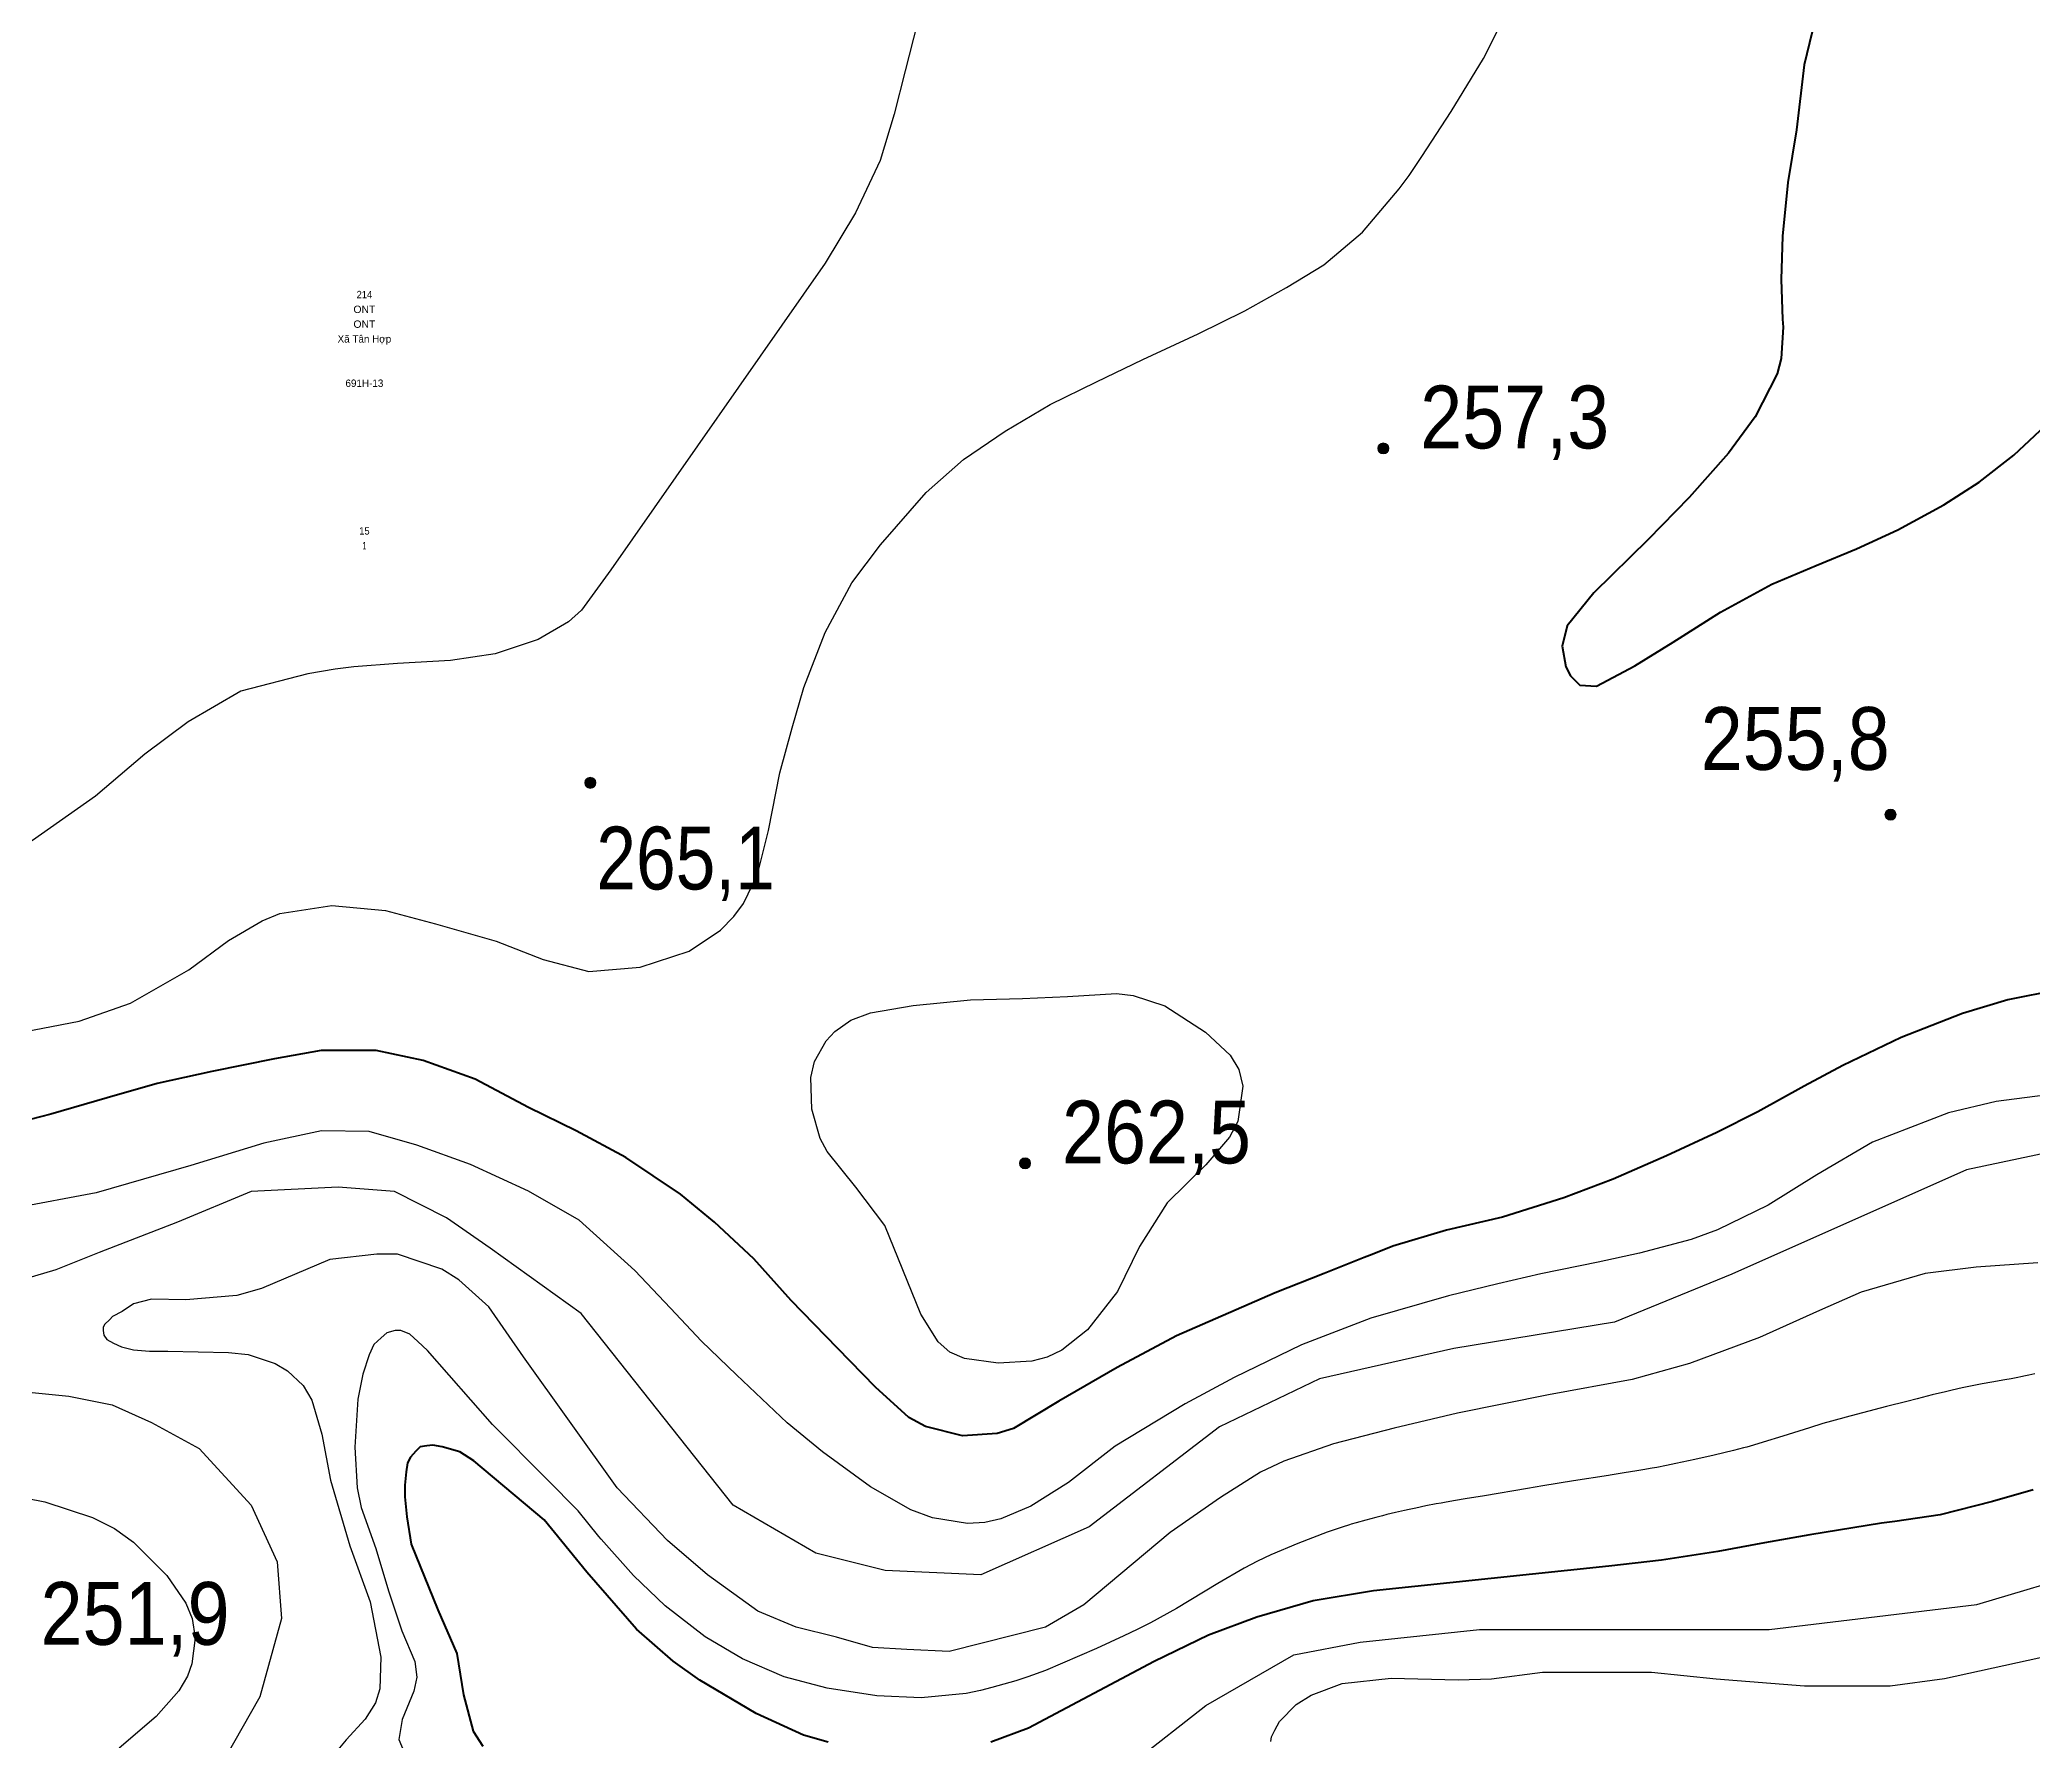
# Model space of a CAD drawing. Header units: metres. Extents: x 549268 to 556659, y 1838059 to 1844558.
# Drawn here: x 554329 to 554868, y 1839774 to 1840235 of the extents above; entities that cross this region are included whole.
import ezdxf
from ezdxf.enums import TextEntityAlignment as Align

# ---------------------------------------------------------------- set-up
doc = ezdxf.new("R2010")
doc.units = ezdxf.units.M
doc.header["$LTSCALE"] = 0.8
for name, color, linetype, lineweight in [('1', 7, 'Continuous', 25), ('2', 7, 'Continuous', 53), ('5', 7, 'Continuous', 13)]:
    doc.layers.add(name, color=color, linetype=linetype, lineweight=lineweight)
doc.layers.add('15', color=7, linetype='Continuous')

msp = doc.modelspace()

# ---------------------------------------------------------------- hatches: boundary and pattern name
at = {"layer": '5'}
for points in [[(554694.2, 1840123.92, 1), (554691.2, 1840123.92, 1)], [(554479.39, 1840033.37, 1), (554476.39, 1840033.37, 1)], [(554831.59, 1840024.76, 1), (554828.59, 1840024.76, 1)], [(554597.16, 1839930.31, 1), (554594.16, 1839930.31, 1)]]:
    msp.add_hatch(color=256, dxfattribs=at).paths.add_polyline_path(points)

# ---------------------------------------------------------------- linework, layer by layer
at = {"layer": '1'}
for points in [[(554566.49, 1840239.23), (554563.14, 1840226.18), (554560.2, 1840214.44), (554556.37, 1840201.9), (554549.69, 1840187.71), (554541.54, 1840174.06), (554483.41, 1840091.03), (554475.53, 1840080.09), (554471.97, 1840076.98), (554463.72, 1840072.16), (554452.1, 1840068.28), (554439.97, 1840066.45), (554425.68, 1840065.72), (554413.87, 1840064.77), (554408.8, 1840064.14), (554401.41, 1840062.84), (554383.24, 1840058.23), (554368.94, 1840049.89), (554357.22, 1840041.13), (554343.89, 1840029.73), (554326.8, 1840017.74), (554315.51, 1840011.71), (554298.58, 1840006.82), (554283.15, 1840004.94)], [(554317.31, 1839964.6), (554339.4, 1839968.82), (554353.3, 1839973.67), (554369.1, 1839982.71), (554379.92, 1839990.71), (554388.96, 1839996.02), (554393.81, 1839997.95), (554407.88, 1840000.16), (554422.45, 1839998.77), (554435.94, 1839995.2), (554452.37, 1839990.46), (554465.08, 1839985.49), (554477.51, 1839982.28), (554491.41, 1839983.44), (554504.69, 1839987.8), (554513.19, 1839993.49), (554516.76, 1839997.17), (554519.34, 1840000.7), (554523.18, 1840008.55), (554526.17, 1840020.48), (554529.22, 1840036.07), (554532.56, 1840048.23), (554535.76, 1840059.15), (554541.5, 1840074.1), (554548.73, 1840087.53), (554556.48, 1840097.84), (554568.86, 1840112.02), (554579.02, 1840120.9), (554590.24, 1840128.6), (554602.45, 1840135.84), (554614.97, 1840141.99), (554627.59, 1840148.05), (554642.55, 1840154.94), (554655.15, 1840161.2), (554666.43, 1840167.49), (554676.6, 1840173.66), (554687.05, 1840182.49), (554696.98, 1840194.25), (554699.68, 1840197.82), (554703.13, 1840202.97), (554711.05, 1840215.17), (554719.86, 1840229.52), (554725.15, 1840240.11)], [(554885.24, 1839950.52), (554858.67, 1839947.04)], [(554858.67, 1839947.04), (554845.79, 1839944.02), (554825.17, 1839936.1), (554810.12, 1839927.2), (554796.93, 1839919.04), (554783.26, 1839912.3), (554776.12, 1839909.68), (554762.08, 1839906), (554750.9, 1839903.53), (554735.39, 1839900.39), (554723.7, 1839897.68), (554710.32, 1839894.43), (554689.32, 1839888.4), (554670.56, 1839881.21), (554652.34, 1839872.31), (554639.03, 1839865.19), (554620.04, 1839853.74), (554607.39, 1839843.88), (554597.18, 1839837.46), (554589.06, 1839834.04), (554584.8, 1839833.08), (554580.04, 1839832.79), (554570.56, 1839834.32), (554564.69, 1839836.51), (554553.77, 1839842.68), (554540.74, 1839852.16), (554531.22, 1839860.09), (554517.45, 1839873.01), (554507.97, 1839882.17), (554499.58, 1839891.11), (554489.99, 1839901.32), (554474.9, 1839914.97), (554461.17, 1839922.79), (554445.39, 1839930.02), (554430.88, 1839935.28), (554417.96, 1839938.96), (554405.08, 1839939.11), (554389.41, 1839935.79), (554369.65, 1839929.71), (554344.04, 1839922.29), (554321.95, 1839918.14)], [(554878.86, 1839934.48), (554850.63, 1839928.58), (554787.12, 1839900.27), (554755.36, 1839887.3), (554711.84, 1839880.22), (554675.38, 1839871.96), (554648.33, 1839858.99), (554613.04, 1839831.86), (554583.63, 1839818.88), (554557.76, 1839820.06), (554538.94, 1839824.78), (554516.59, 1839837.76), (554475.42, 1839889.66), (554450.73, 1839907.34), (554438.97, 1839915.6), (554424.85, 1839922.68), (554409.56, 1839923.86), (554386.04, 1839922.68), (554366.04, 1839914.42), (554344.87, 1839906.16), (554333.11, 1839901.45), (554324.88, 1839899.09)], [(554870.04, 1839903.37), (554853.25, 1839902.21), (554839.52, 1839900.51), (554822.11, 1839895.4), (554810.86, 1839890.45), (554794.57, 1839883.18), (554775.62, 1839876.14), (554760.07, 1839871.77), (554737.44, 1839867.67), (554712.8, 1839862.64), (554695.62, 1839858.62), (554679.18, 1839854.32), (554665.79, 1839849.7), (554659.42, 1839846.66), (554648.55, 1839839.82), (554634.97, 1839830.38), (554611.58, 1839810.72), (554601.22, 1839804.7), (554575.07, 1839798.15), (554563.62, 1839798.69), (554554.36, 1839799.24), (554544.55, 1839801.97), (554533.65, 1839804.7), (554523.29, 1839809.08), (554509.67, 1839818.91), (554498.77, 1839828.2), (554485.14, 1839842.41), (554459.82, 1839877.88), (554450.42, 1839891.5), (554442.29, 1839898.78), (554437.68, 1839901.62), (554425.69, 1839905.75), (554420.07, 1839905.75), (554407.33, 1839904.25), (554388.82, 1839896.44), (554382.12, 1839894.5), (554368.35, 1839893.37), (554358.99, 1839893.53), (554354.11, 1839892.25), (554351.1, 1839890.24), (554348.5, 1839888.84), (554347.7, 1839888.04), (554346.31, 1839886.64), (554345.91, 1839885.84), (554345.91, 1839885.03), (554346.11, 1839883.83), (554346.9, 1839882.63), (554348.7, 1839881.63), (554350.9, 1839880.63), (554354.1, 1839879.83), (554358.49, 1839879.43), (554363.48, 1839879.43), (554379.9, 1839879.06), (554385.24, 1839878.53), (554392.52, 1839876.09), (554395.9, 1839874.11), (554400.11, 1839870.2), (554402.49, 1839866.16), (554405.13, 1839856.94), (554407.5, 1839844.52), (554412.73, 1839826.73), (554418.25, 1839811.53), (554421.17, 1839796.61), (554420.83, 1839788.05), (554419.69, 1839784.2), (554416.86, 1839779.78), (554411.73, 1839774.19), (554409.05, 1839770.92)], [(554765.54, 1839847.75), (554763.02, 1839847.32), (554761.33, 1839847.05), (554757.96, 1839846.52), (554754.17, 1839845.91), (554753.69, 1839845.83), (554744.23, 1839844.3), (554735.95, 1839842.95), (554731.8, 1839842.26), (554720.13, 1839840.31), (554714.91, 1839839.45), (554712.29, 1839839.02), (554709.68, 1839838.57), (554708.38, 1839838.33), (554707, 1839838.08), (554704.25, 1839837.54), (554701.5, 1839836.97), (554699.67, 1839836.58), (554698.45, 1839836.31), (554696.02, 1839835.75), (554693.63, 1839835.18), (554692.44, 1839834.89), (554690.65, 1839834.43), (554687.98, 1839833.73), (554685.33, 1839832.98), (554684, 1839832.59), (554683.53, 1839832.45), (554681.53, 1839831.8), (554677.51, 1839830.4), (554669.54, 1839827.36), (554662.22, 1839824.3), (554658.64, 1839822.6), (554654.98, 1839820.68), (554647.84, 1839816.5), (554636.68, 1839809.78), (554629.63, 1839805.89), (554626.04, 1839804.07), (554622.38, 1839802.33), (554614.97, 1839798.98), (554605.8, 1839794.92), (554601.16, 1839793.02), (554596.4, 1839791.28), (554593.19, 1839790.22), (554586.69, 1839788.35), (554583.6, 1839787.58), (554579.67, 1839786.79), (554567.54, 1839785.61), (554555.46, 1839786.1), (554542.04, 1839788.19), (554530.37, 1839791.3), (554519.14, 1839796.13), (554508.98, 1839802.13), (554498.16, 1839810.45), (554489.56, 1839818.73), (554480.82, 1839828.52), (554480.18, 1839829.29), (554474.63, 1839836.18), (554466.15, 1839844.82), (554451.41, 1839859.58), (554433.79, 1839879.63), (554431.19, 1839882.03), (554429, 1839884.03), (554426.6, 1839885.03), (554425, 1839885.03), (554422.8, 1839884.43), (554421.21, 1839883.03), (554419.21, 1839881.23), (554418.01, 1839878.43), (554416.29, 1839873.26), (554414.92, 1839866.46), (554414.06, 1839853.42), (554414.76, 1839842.48), (554415.86, 1839837.1), (554419.79, 1839826), (554423.19, 1839814.55), (554426.8, 1839803.7), (554430.33, 1839795.41), (554430.89, 1839791.19), (554430.08, 1839787.37), (554426.94, 1839779.74), (554426.06, 1839774.28), (554427.73, 1839770.23)], [(554869.21, 1839873.32), (554867.53, 1839872.93), (554866.68, 1839872.75), (554865.41, 1839872.48), (554864.54, 1839872.31), (554862.79, 1839871.98), (554861.03, 1839871.66), (554857.52, 1839871.05), (554854.88, 1839870.59), (554853.57, 1839870.34), (554852.21, 1839870.08), (554851.31, 1839869.89), (554849.5, 1839869.51), (554846.8, 1839868.9), (554845, 1839868.48), (554841.41, 1839867.6), (554837.28, 1839866.57), (554834.53, 1839865.86), (554829.03, 1839864.44), (554817.75, 1839861.51), (554817.48, 1839861.44), (554811.75, 1839859.85), (554808.14, 1839858.7), (554800.92, 1839856.45), (554795.6, 1839854.8), (554792.93, 1839854.01), (554791.15, 1839853.5), (554790.25, 1839853.25), (554788.91, 1839852.89), (554787.6, 1839852.55), (554784.98, 1839851.91), (554782.35, 1839851.31), (554777.07, 1839850.15), (554771.95, 1839849.04), (554769.39, 1839848.5), (554766.82, 1839847.99), (554765.54, 1839847.75)], [(554324.88, 1839868.42), (554336.64, 1839867.24), (554348.4, 1839864.88), (554358.99, 1839860.16), (554371.92, 1839853.09), (554386.04, 1839837.75), (554393.1, 1839822.42), (554394.27, 1839807.08), (554388.39, 1839785.85), (554378.98, 1839769.34)], [(554310.23, 1839842.51), (554330.15, 1839838.62), (554343.02, 1839834.42), (554348.99, 1839831.39), (554354.16, 1839827.76), (554363.2, 1839818.71), (554368.36, 1839811.23), (554370.03, 1839807.07), (554370.84, 1839801.83), (554369.99, 1839794.74), (554368.77, 1839791.41), (554366.43, 1839787.43), (554360.29, 1839780.51), (554350.28, 1839771.96)], [(554625.02, 1839768.14), (554644.63, 1839783.53), (554668.49, 1839797.21), (554686.4, 1839800.62), (554718.79, 1839804.04), (554797.21, 1839804.04), (554853.46, 1839810.88), (554885, 1839820.28)], [(554662.22, 1839773.79), (554662.39, 1839775.05), (554663.29, 1839776.84), (554664.54, 1839779.18), (554669.13, 1839783.81), (554673.13, 1839786.3), (554681.52, 1839789.46), (554694.79, 1839790.93), (554712.98, 1839790.43), (554721.96, 1839790.68), (554735.78, 1839792.57), (554747.09, 1839792.57), (554765.3, 1839792.57), (554782.89, 1839790.68), (554806.76, 1839788.79), (554830, 1839788.79), (554844.75, 1839790.83), (554873.98, 1839797.2)]]:
    msp.add_lwpolyline(points, dxfattribs=at)
msp.add_lwpolyline([(554565.38, 1839973.11), (554580.87, 1839974.59), (554594.96, 1839974.97), (554607.19, 1839975.48), (554620.45, 1839976.29), (554624.97, 1839975.73), (554633.5, 1839972.97), (554644.52, 1839965.85), (554651.22, 1839959.59), (554653.53, 1839955.71), (554654.63, 1839951.22), (554653.28, 1839941.69), (554651.05, 1839937.39), (554644.66, 1839929.9), (554634.19, 1839919.62), (554626.69, 1839907.81), (554620.67, 1839895.58), (554612.58, 1839885.25), (554605.61, 1839879.75), (554601.67, 1839877.84), (554597.46, 1839876.71), (554588.4, 1839876.22), (554579.24, 1839877.46), (554575.28, 1839879.21), (554572.08, 1839882), (554567.43, 1839889.46), (554562.51, 1839901.46), (554557.63, 1839913.51), (554549.79, 1839923.88), (554542.04, 1839933.5), (554540.19, 1839937.09), (554537.87, 1839945), (554537.58, 1839953.55), (554538.66, 1839957.89), (554541.81, 1839963.5), (554544.12, 1839966), (554548.46, 1839969.07), (554553.75, 1839971.1)], close=True, dxfattribs=at)
at = {"layer": '2'}
for points in [[(554810.28, 1840242.73), (554806.71, 1840227.82), (554804.63, 1840210.19), (554802.25, 1840195.97), (554800.83, 1840181.37), (554800.49, 1840169.71), (554800.84, 1840158.9), (554801.01, 1840156.73), (554800.46, 1840148.27), (554799.43, 1840144.16), (554793.47, 1840132.44), (554786.23, 1840122.63), (554775.58, 1840110.6), (554764.43, 1840099.23), (554749.68, 1840084.78), (554742.53, 1840075.86), (554741.19, 1840070.39), (554742.16, 1840064.81), (554743.38, 1840062.35), (554745.94, 1840059.85), (554750.49, 1840059.54), (554760.87, 1840065.02), (554771.23, 1840071.44), (554784.07, 1840079.55), (554797.95, 1840087.21), (554809.95, 1840092.19), (554820.86, 1840096.78), (554832.06, 1840101.89), (554844.56, 1840108.62), (554854.1, 1840114.81), (554863.51, 1840122.12), (554879.09, 1840136.72)], [(554875.48, 1839977.33), (554861.9, 1839974.64), (554849.63, 1839970.89), (554833.01, 1839964.41), (554817.15, 1839956.82), (554806.7, 1839951.23), (554794.15, 1839944.28), (554783.07, 1839938.69), (554769.39, 1839932.39), (554754.94, 1839926.08), (554741.62, 1839921.02), (554724.94, 1839915.73), (554709.82, 1839912.23), (554695.29, 1839907.89), (554689.69, 1839905.65), (554687.52, 1839904.85), (554676.66, 1839900.48), (554663.43, 1839895.22), (554636.67, 1839883.62), (554620.56, 1839875), (554604.8, 1839865.93), (554592.51, 1839858.52), (554588.07, 1839857.13), (554578.71, 1839856.51), (554568.69, 1839859.06), (554564.2, 1839861.53), (554555.13, 1839869.69), (554544.81, 1839880.25), (554532.32, 1839893.18), (554522.2, 1839904.47), (554511.53, 1839914.42), (554502.31, 1839921.93), (554487.47, 1839931.92), (554474.07, 1839939.11), (554461.11, 1839945.44), (554446.67, 1839953.08), (554432.59, 1839958.15), (554419.89, 1839960.84), (554404.95, 1839960.88), (554392.31, 1839958.58), (554375.35, 1839955.16), (554360.56, 1839951.91), (554347.04, 1839948.02), (554331.74, 1839943.66), (554317.63, 1839939.99)], [(554430.59, 1839852.39), (554429.2, 1839850.79), (554428.4, 1839849.18), (554428, 1839846.78), (554427.6, 1839843.17), (554427.6, 1839839.97), (554428.2, 1839834.56), (554429.4, 1839827.15), (554436.57, 1839809.42), (554441.72, 1839797.59), (554443.52, 1839786.4), (554446.16, 1839776.53), (554448.76, 1839772.45)], [(554542.33, 1839773.59), (554535.62, 1839775.51), (554522.77, 1839781.3), (554507.52, 1839790.37), (554500.37, 1839795.54), (554490.43, 1839804.19), (554476.97, 1839819.58), (554465.41, 1839833.74), (554446.37, 1839849.78), (554442.58, 1839852.19), (554437.78, 1839853.59), (554435.19, 1839853.99), (554433.59, 1839853.79), (554431.79, 1839853.59), (554430.59, 1839852.39)], [(554868.7, 1839841.95), (554857.73, 1839838.78), (554843.53, 1839835.15), (554831.29, 1839833.34), (554827.69, 1839832.85), (554808.19, 1839829.76), (554795.99, 1839827.58), (554783.33, 1839825.25), (554768.07, 1839822.82), (554753.83, 1839821.25), (554690.05, 1839814.54), (554673.71, 1839811.81), (554658.45, 1839807.44), (554645.37, 1839802.52), (554630.65, 1839795.41), (554596.62, 1839777.38), (554586.35, 1839773.59)]]:
    msp.add_lwpolyline(points, dxfattribs=at)
at = {"layer": '5'}
for centre in [(554692.7, 1840123.92), (554477.89, 1840033.37), (554830.09, 1840024.76), (554595.66, 1839930.31)]:
    msp.add_circle(centre, 1.5, dxfattribs=at)

# ---------------------------------------------------------------- texts
at = {"layer": '15'}
for s, width, p in [('214', 0.95, (554416.69, 1840164.59)), ('ONT', 1.05, (554416.69, 1840160.59)), ('ONT', 1.05, (554416.69, 1840156.59)), ('15', 0.95, (554416.69, 1840100.59)), ('1', 0.75, (554416.69, 1840096.59))]:
    msp.add_text(s, height=2, dxfattribs=dict(at, width=width)).set_placement(p, align=Align.CENTER)
for s, p in [('Xã Tân Hợp', (554416.69, 1840152.59)), ('691H-13', (554416.69, 1840140.59))]:
    msp.add_text(s, height=2, dxfattribs=at).set_placement(p, align=Align.CENTER)
at = {"layer": '5'}
for s, width, p in [('257,3', 0.9, (554702.69, 1840123.93)), ('255,8', 0.9, (554778.69, 1840036.88)), ('265,1', 0.85, (554479.52, 1840004.5)), ('262,5', 0.9, (554605.66, 1839930.31)), ('251,9', 0.9, (554328.97, 1839799.93))]:
    msp.add_text(s, height=17, dxfattribs=dict(at, width=width)).set_placement(p)

doc.saveas('drawing.dxf')
